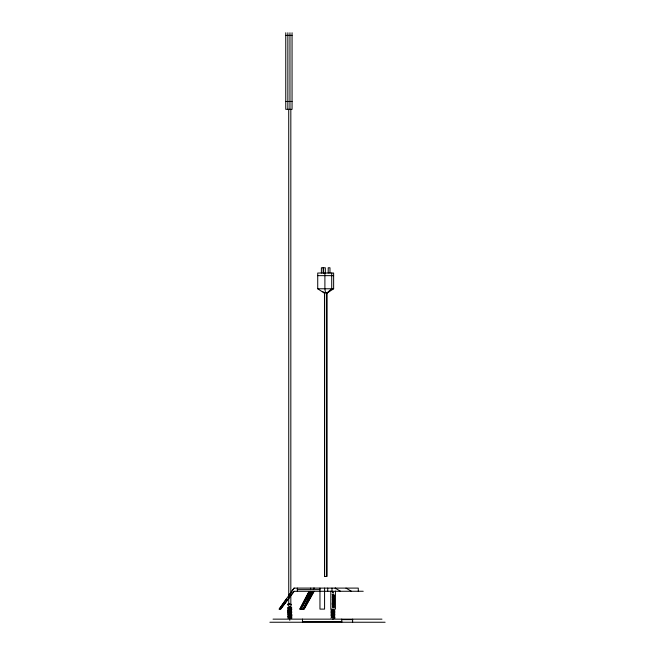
<?xml version="1.0" encoding="UTF-8"?>
<svg xmlns="http://www.w3.org/2000/svg" width="655" height="655" viewBox="0 0 655 655"><rect width="100%" height="100%" fill="white"/><g stroke="black" fill="none" stroke-linecap="round" stroke-linejoin="round"><path stroke-width="0.98" d="M323.161 273.029L323.161 267.78M325.339 273.029L325.339 267.78L323.57 267.78L323.562 273.029M329.973 273.029L329.973 267.78L328.212 267.78L328.204 273.029M332.855 592.112L333.1 593.053M290.91 612.49C282.886 612.998 292.564 610.624 290.509 612.032M331.807 617.231C328.843 614.783 338.152 616.027 332.486 616.011M288.65 611.614C292.187 612.122 292.769 610.051 288.388 610.37C287.586 611.279 293.686 610.738 290.918 609.821M331.929 611.328C335.237 612.515 336.302 609.101 331.921 610.018M287.676 605.032L288.257 604.647M288.724 615.487C297.329 615.34 285.727 613.891 289.346 614.816M331.897 615.381C330.922 616.445 338.414 614.177 332.961 613.719M333.108 610.845C336.49 611.009 331.651 609.199 330.914 611.467C332.715 612.228 335.786 611.418 333.198 612.171M289.903 615.192C294.619 614.447 284.229 615.323 289.477 615.774M289.575 618.009L291.852 617.567L288.429 616.805L288.47 617.329L291.86 616.74L289.518 616.404L290.231 616.347M331.905 616.674C331.643 617.919 337.824 615.25 333.067 615.045M288.527 611.86L287.733 611.303L291.164 610.771L291.098 611.312L287.701 610.747L289.207 610.165M290.337 609.6C284.63 609.649 290.378 607.349 290.984 608.855M299.982 609.109L308.923 592.038M309.037 591.383L299.753 609.109L304.19 609.109L314.154 591.309M310.413 588.755L310.757 588.1M302.864 609.109L312.157 591.383M303.126 609.109L312.427 591.383M313.532 588.755L313.876 588.1M313.802 588.755L314.146 588.1M300.817 609.109L310.757 591.309M301.054 609.109L310.986 591.309M303.928 609.109L313.884 591.309M288.642 612.081C297.804 613.055 283.754 613.448 289.837 612.941M331.897 614.079C332.363 615.323 337.652 612.507 332.969 612.417M290.918 612.474L291.057 612.908M294.103 591.309L280.668 609.109L279.153 609.109L286.628 598.605M279.226 609.109L294.062 588.1L358.285 588.1L358.285 591.252M288.511 595.976L294.095 588.1M280.643 609.109L294.07 591.309L363.222 591.252M332.928 613.44C336.58 614.013 331.995 611.655 330.89 614.03C332.077 615.012 336.252 614.005 333.084 614.783M331.749 611.934L330.881 612.605L331.782 613.276M291.483 604.942L291.508 604.295M288.675 607.57L290.132 607.521M327.066 292.826L331.717 288.773L331.717 273.029M290.877 609.314L290.124 609.289M291 616.437L287.676 617.084L291.139 617.731L291.107 617.215L288.446 617.477L287.913 618.156M288.544 615.856L287.725 616.396L290.509 616.846M290.885 618.132C290.959 618.263 286.718 617.812 289.502 617.731M333.632 288.773L327.508 292.826L323.865 292.826L317.724 288.773L317.724 273.029L333.632 273.029L333.632 288.773L317.724 288.773M288.315 609.461C286.112 610.828 293.514 610.337 290.296 610.075M288.519 612.646L287.701 613.137L289.412 613.547M289.387 613.702C285.686 613.825 293.424 614.57 291.197 613.064M288.192 603.861L287.676 604.205L288.184 604.573M333.927 598.498L334.14 598.449M331.766 614.554L330.881 615.274L331.774 615.905M291.434 613.792L290.173 613.768M334.042 599.783L332.429 600.021M334.05 605.024L332.503 605.245M334.066 602.395L332.404 602.641M334.066 595.837L332.437 596.075M334.066 617.894C336.367 617.354 333.657 615.937 332.437 616.265M334.009 606.342L333.166 606.473M333.985 594.535L332.355 594.773M334.115 607.39L333.248 607.521M334.009 597.163L332.322 597.409M334.001 603.722L332.249 603.975M333.944 601.11L332.584 601.306M334.05 595.583L332.429 595.813M334.025 596.901L332.429 597.131M334.009 598.212L332.429 598.433M334.083 602.142L332.372 602.387M334.14 603.443L332.273 603.705M332.29 599.767L334.009 599.521M333.993 606.096L332.322 606.333M333.067 612.777L335.073 611.926L332.961 611.099M334.034 600.832L332.462 601.053M333.993 604.778L332.494 604.991M288.2 609.477L289.387 609.346M332.241 594.527L332.961 594.429M290.607 609.789L288.38 609.551L288.454 610.108L291.868 609.396L288.446 609.306L288.601 608.831M333.886 612.662L333.428 612.728M333.747 598.531L332.372 598.719M332.715 612.826L331.618 613.055L331.88 612.392M291.09 612.253L291.77 611.647L288.716 611.393M291.148 609.027C293.497 607.693 287.34 608.88 288.593 608.028M289.797 613.579C294.038 613.694 286.759 612.597 288.077 614.193C296.559 614.709 285.318 613.383 288.249 615.029M290.73 607.627L291.172 608.118L289.33 607.914M291.025 616.273L291.86 615.79L290.746 615.43M291.598 607.537L291.721 608.069L290.493 608.29M289.657 615.757L290.476 615.692L289.682 615.757M290.353 615.7L291.131 615.585L290.869 615.987M290.443 614.726L291.819 614.406L291.18 613.866M290.681 616.306C289.06 617.215 287.619 615.864 289.281 616.109M289.371 607.75L287.717 608.11L288.511 608.634M285.76 35.378L292.056 35.378M285.76 101.46L292.056 101.46M323.152 267.78L321.392 267.78L321.384 273.029M317.724 275.649L333.632 275.649M297.313 589.639L319.959 589.639M290.812 606.505L288.749 606.505L288.724 109.418M273.037 619.147L381.963 619.147M341.542 619.622L352.627 619.622M302.471 621.71L341.771 621.71M269.893 622.242L385.107 622.242M290.231 608.151L289.174 608.069M290.059 617.78L291.852 618.173M290.664 608.192L291.008 608.225M290.411 616.838L291.131 616.953L290.828 616.666M332.83 600.308L333.976 600.471M332.887 603.206L333.968 603.361M332.527 598.957L334.132 599.194M333.092 601.92L334.115 602.076M332.511 597.909L334.058 598.13M332.543 600.537L333.944 600.733M333.182 612.441L333.78 612.523M288.397 607.815L287.717 607.545M332.322 594.994L334.05 595.248M333.149 601.667L334.165 601.822M332.396 605.507L334.009 605.736M332.412 606.825L334.001 607.054M332.494 595.28L334.001 595.485M332.347 597.622L334.025 597.868M332.224 604.164L334.042 604.426M332.462 607.087L333.976 607.291M332.322 596.312L334.042 596.558M332.396 596.582L334.115 596.82M333.256 602.993L333.952 603.099M332.462 604.459L334.083 604.688M332.38 599.21L333.772 599.399M332.38 605.76L334.034 605.99M334.001 617.796L334.967 618.181M334.091 617.567C335.614 616.936 331.135 616.216 330.971 618.156M331.446 610.575L330.881 609.952M351.407 591.252L346.839 588.608M340.551 591.252L335.606 588.411M346.503 588.411L345.955 588.1M335.647 588.411L335.098 588.1M322.972 291.663L324.299 292.826M289.698 603.73L289.854 604.295M332.879 592.095L333.076 593.086M289.903 604.278L289.657 603.763M325.502 292.826L324.896 288.773L324.896 273.029M352.627 619.147L352.627 622.25M341.771 619.09L341.771 622.242M335.425 588.1L335.425 588.755M335.425 591.056L335.425 609.109L330.816 609.109L330.816 591.154M332.977 618.328L332.977 619.303M331.995 588.1L331.995 591.252M327.737 588.1L327.737 591.252M326.886 292.793L326.886 576.457L324.512 576.457L324.479 292.793M326.73 292.793L326.73 576.457M324.634 292.793L324.634 576.457M324.577 588.1L324.577 609.109L319.959 609.109L319.959 588.1M302.471 619.09L302.471 622.242M297.345 588.1L297.345 591.252M292.056 32.758L292.056 109.32L285.76 109.328L285.76 32.758M290.828 109.418L290.828 606.505M289.96 32.758L289.96 109.32M289.78 619.802L289.78 620.367M287.856 32.758L287.856 109.32M290.861 607.619L290.452 607.66L290.861 607.619"/></g></svg>
